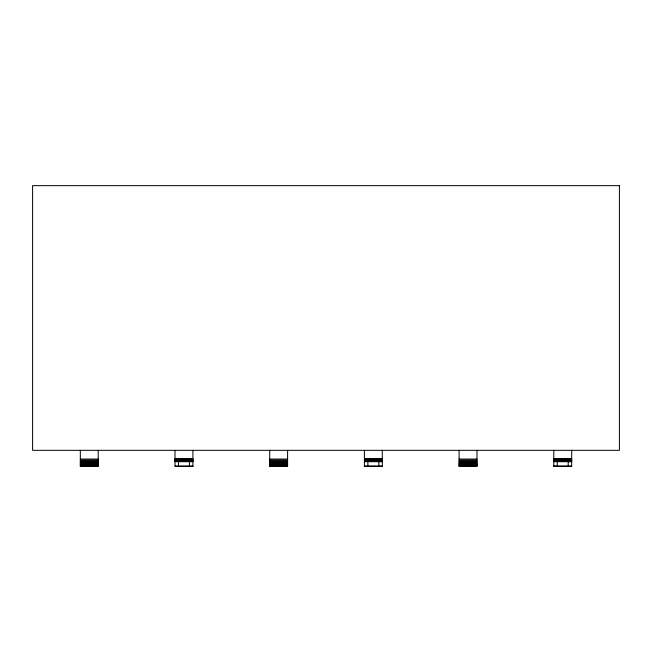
<?xml version="1.0" encoding="UTF-8"?>
<svg xmlns="http://www.w3.org/2000/svg" width="652" height="652" viewBox="0 0 652 652"><rect width="100%" height="100%" fill="white"/><g stroke="black" fill="none" stroke-linecap="round" stroke-linejoin="round"><path stroke-width="0.98" d="M175.013 458.56L192.91 458.56M364.403 458.56L382.292 458.56M553.784 458.56L571.682 458.56M80.318 459.065L98.216 459.065M175.013 459.122L192.91 459.122M269.708 459.065L287.597 459.065M364.403 459.122L382.292 459.122M459.089 459.065L476.987 459.065M553.784 459.122L571.682 459.122M175.013 459.668L192.91 459.668M364.403 459.668L382.292 459.668M553.784 459.668L571.682 459.668M80.318 460.149L98.216 460.149M175.013 460.165L192.91 460.165M269.708 460.149L287.597 460.149M364.403 460.165L382.292 460.165M459.089 460.149L476.987 460.149M553.784 460.165L571.682 460.165M175.013 460.614L192.91 460.614M364.403 460.614L382.292 460.614M553.784 460.614L571.682 460.614M175.013 460.988L192.91 460.988M364.403 460.988L382.292 460.988M553.784 460.988L571.682 460.988M80.318 461.184L98.216 461.184M269.708 461.184L287.597 461.184M459.089 461.184L476.987 461.184M175.013 461.298L192.91 461.298M364.403 461.298L382.292 461.298M553.784 461.298L571.682 461.298M175.013 461.518L192.91 461.518M364.403 461.518L382.292 461.518M553.784 461.518L571.682 461.518M175.013 461.657L192.91 461.706M364.403 461.657L382.292 461.706M553.784 461.657L571.682 461.706M80.318 462.17L98.216 462.17M269.708 462.17L287.597 462.17M459.089 462.17L476.987 462.17M80.318 463.083L98.216 463.083M269.708 463.083L287.597 463.083M459.089 463.083L476.987 463.083M80.318 463.906L98.216 463.906M269.708 463.906L287.597 463.906M459.089 463.906L476.987 463.906M80.318 464.631L98.216 464.631M269.708 464.631L287.597 464.631M459.089 464.631L476.987 464.631M80.318 465.235L98.216 465.235M269.708 465.235L287.597 465.235M459.089 465.235L476.987 465.235M80.318 465.724L98.216 465.724M269.708 465.724L287.597 465.724M459.089 465.724L476.987 465.724M80.318 466.074L98.216 466.074M175.013 466.074L192.91 466.074M269.708 466.074L287.597 466.074M364.403 466.074L382.292 466.074M459.089 466.074L476.987 466.074M553.784 466.074L571.682 466.074M192.91 466.294L175.013 466.359L175.013 450.328M364.403 466.294L382.292 466.359L382.292 450.328M553.784 466.294L571.682 466.359L571.682 450.328M568.202 461.706L568.202 466.359M557.264 461.706L557.264 466.359M553.784 450.328L553.784 466.359M476.987 450.328L476.987 466.359L459.089 466.359L459.089 450.328M378.82 461.706L378.82 466.359M367.875 461.706L367.875 466.359M364.403 450.328L364.403 466.359M287.597 450.328L287.597 466.359L269.708 466.359L269.708 450.328M192.91 450.328L192.91 466.359M189.43 461.706L189.43 466.359M178.493 461.706L178.493 466.359M98.216 450.328L98.216 466.359L80.318 466.359L80.318 450.328M619.4 185.641L32.6 185.641L32.6 450.328L619.4 450.328L619.4 185.641"/></g></svg>
